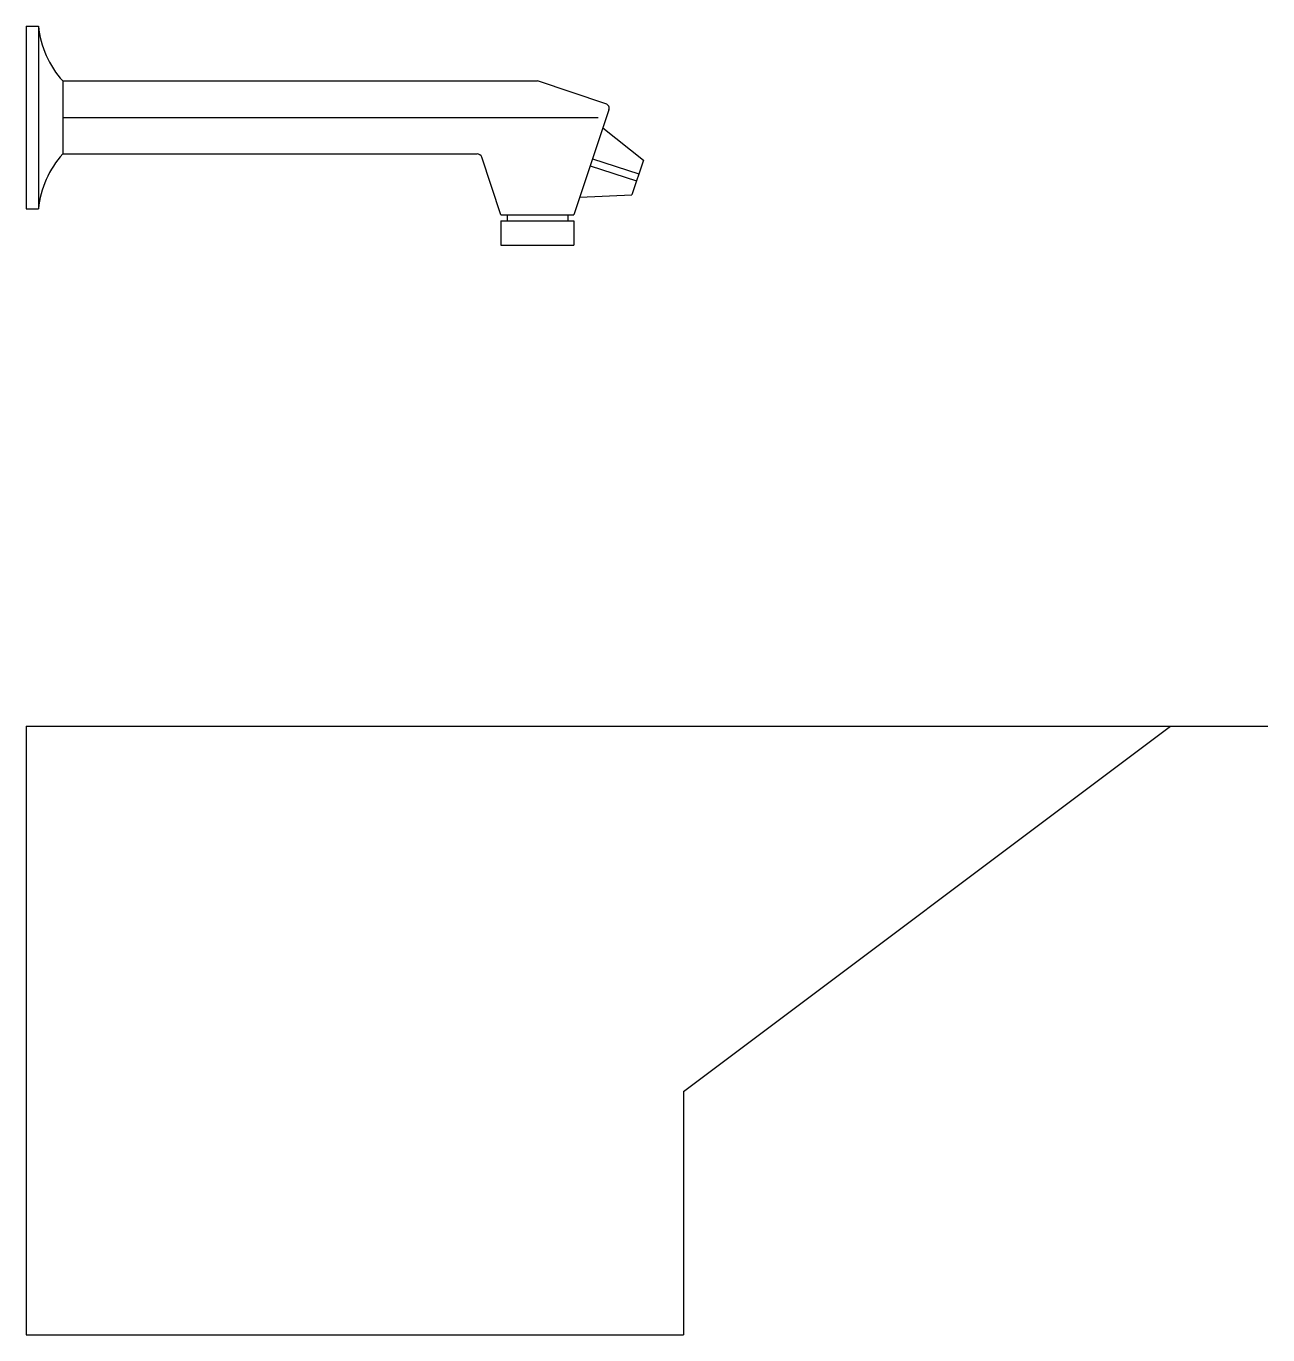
# Model space of a CAD drawing. Extents: x 0 to 0.51, y 0.55 to 1.088.
import ezdxf

# ---------------------------------------------------------------- set-up
doc = ezdxf.new("R2010")
doc.units = 0
doc.header["$MEASUREMENT"] = 0
doc.layers.get('0').update_dxf_attribs({"linetype": 'CONTINUOUS'})

msp = doc.modelspace()

# ---------------------------------------------------------------- linework, layer by layer
for p, q in [((0, 1.087500000000001), (0.004999999999999893, 1.087500000000001)), ((0, 1.087500000000001), (0, 1.012500000000002)), ((0.004999999999999893, 1.087500000000001), (0.004999999999999893, 1.012500000000002)), ((0.01500000000000057, 1.065000000000002), (0.01500000000000057, 1.035000000000002)), ((0.01500000000000057, 1.065000000000002), (0.21, 1.065000000000002)), ((0.2381026334039018, 1.055632455532036), (0.21, 1.065000000000002)), ((0.01500000000000057, 1.050000000000002), (0.2349588752700766, 1.050000000000002)), ((0.239367544467969, 1.053102633403901), (0.2250000000000001, 1.010000000000002)), ((0.2369273254035384, 1.04578197621061), (0.2535772272295285, 1.032486128485214)), ((0.01500000000000057, 1.035000000000002), (0.1852251482265541, 1.035000000000002)), ((0.1949999999999998, 1.010000000000002), (0.1871225148226552, 1.033632455532036)), ((0.2326472977255465, 1.032977901476394), (0.2516798059617069, 1.026793864681751)), ((0.253577227229528, 1.032486128485213), (0.2488336740599748, 1.018255468976556)), ((0.2317202467424213, 1.030124731927509), (0.2507310953277964, 1.02394773278002)), ((0.2274402190644311, 1.017320657193294), (0.2488336740599748, 1.018255468976556)), ((0, 1.012500000000002), (0.004999999999999893, 1.012500000000002)), ((0.1950000000000003, 1.010000000000002), (0.2249999999999996, 1.010000000000001)), ((0.1950000000000003, 1.007500000000001), (0.2249999999999996, 1.007500000000001)), ((0.1949999999999998, 1.007500000000001), (0.1949999999999998, 0.9975000000000016)), ((0.1975000000000002, 1.010000000000002), (0.1974999999999998, 1.007500000000001)), ((0.2225000000000001, 1.010000000000002), (0.2225000000000001, 1.007500000000001)), ((0.2250000000000001, 1.007500000000001), (0.2250000000000001, 0.9975000000000007)), ((0.1949999999999998, 0.9975000000000016), (0.2249999999999992, 0.9975000000000007)), ((0, 0.8), (0, 0.55)), ((0, 0.8), (0.5099999999999998, 0.8)), ((0.27, 0.6499999999999997), (0.4700000000000002, 0.8)), ((0.27, 0.6499999999999997), (0.27, 0.55)), ((0, 0.55), (0.27, 0.55))]:
    msp.add_line(p, q)
for centre, radius, start, end in [((0.04428498418614035, 1.091487770749399), 0.03948686234755885, 185.7961710102236, 222.1288069389379), ((0.237470177871868, 1.053735088935935), 0.002, 341.5650511770753, 71.56505117707978), ((0.04429761909021845, 1.008506613737683), 0.0395, 137.8774459987223, 174.1975760521197), ((0.1852251482265541, 1.033000000000002), 0.002, 18.43494882292079, 90)]:
    msp.add_arc(centre, radius, start, end)

doc.saveas('drawing.dxf')
